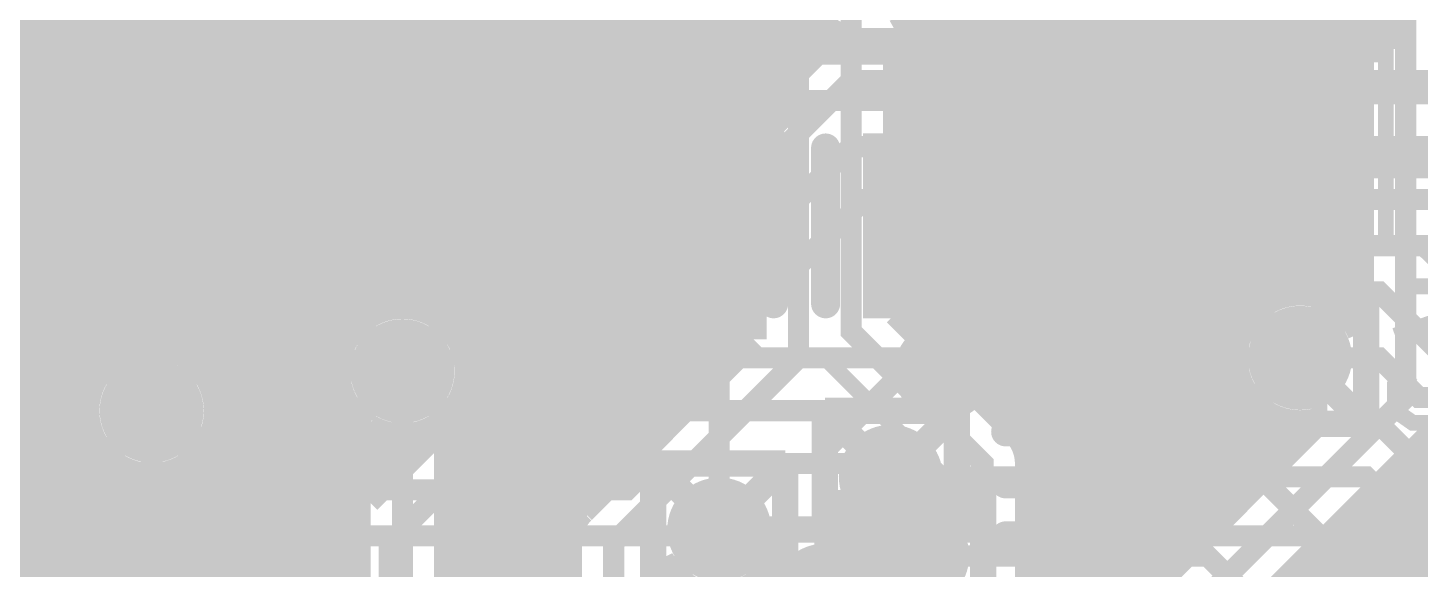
# Model space of a CAD drawing. Extents: x -4 to 136, y -50 to 40.
# Drawn here: x 3.25 to 16.65, y 18.92 to 24.13 of the extents above; entities that cross this region are included whole.
import ezdxf

# ---------------------------------------------------------------- set-up
doc = ezdxf.new("R2010")
doc.units = 0
doc.header["$MEASUREMENT"] = 0
doc.layers.get('0').update_dxf_attribs({"linetype": 'CONTINUOUS'})
for name, color, linetype in [('25-335-0_BOT', 7, 'CONTINUOUS'), ('25-335-0_DRD', 7, 'CONTINUOUS'), ('25-335-0_GND', 6, 'CONTINUOUS'), ('25-335-0_IN1', 4, 'CONTINUOUS'), ('25-335-0_SMT', 5, 'CONTINUOUS'), ('25-335-0_SPT', 10, 'CONTINUOUS'), ('25-335-0_SST', 9, 'CONTINUOUS'), ('25-335-0_TOP', 12, 'CONTINUOUS'), ('THRUHOLE_TAP', 15, 'CONTINUOUS')]:
    doc.layers.add(name, color=color, linetype=linetype)

# ---------------------------------------------------------------- blocks, each defined once
blk = doc.blocks.new('ROUND_40')
at = {"const_width": 0.29972}
blk.add_lwpolyline([(-0.14986, 0, 1), (0.14986, 0, 1)], format="xyb", close=True, dxfattribs=at)
blk = doc.blocks.new('ROUND_60')
at = {"const_width": 0.50038}
blk.add_lwpolyline([(-0.25019, 0, 1), (0.25019, 0, 1)], format="xyb", close=True, dxfattribs=at)
blk = doc.blocks.new('ROUND_62')
at = {"const_width": 0.50038}
blk.add_lwpolyline([(-0.25019, 0, 1), (0.25019, 0, 1)], format="xyb", close=True, dxfattribs=at)
blk = doc.blocks.new('ROUND_45')
at = {"const_width": 0.29972}
blk.add_lwpolyline([(-0.14986, 0, 1), (0.14986, 0, 1)], format="xyb", close=True, dxfattribs=at)
blk = doc.blocks.new('RECTANGLE_2')
blk.add_solid([(0.4826, 0.4064), (0.4826, -0.4064), (-0.4826, 0.4064), (-0.4826, -0.4064)])
blk = doc.blocks.new('RECTANGLE_6')
blk.add_solid([(0.63627, 0.51308), (0.63627, -0.51308), (-0.63627, 0.51308), (-0.63627, -0.51308)])
blk = doc.blocks.new('OBLONG_33')
at = {"const_width": 0.2794}
blk.add_lwpolyline([(0.7493, 0), (-0.7493, 0)], dxfattribs=at)
at = {"const_width": 0.1397}
for points in [[(-0.81915, 0, 1), (-0.67945, 0, 1)], [(0.67945, 0, 1), (0.81915, 0, 1)]]:
    blk.add_lwpolyline(points, format="xyb", close=True, dxfattribs=at)
blk = doc.blocks.new('OBLONG_35')
at = {"const_width": 0.2794}
blk.add_lwpolyline([(0, 0.7493), (0, -0.7493)], dxfattribs=at)
at = {"const_width": 0.1397}
for points in [[(-0.06985, 0.7493, 1), (0.06985, 0.7493, 1)], [(-0.06985, -0.7493, 1), (0.06985, -0.7493, 1)]]:
    blk.add_lwpolyline(points, format="xyb", close=True, dxfattribs=at)
blk = doc.blocks.new('RECTANGLE_36')
blk.add_solid([(0.1397, 0.889), (0.1397, -0.889), (-0.1397, 0.889), (-0.1397, -0.889)])
blk = doc.blocks.new('ROUND_23')
at = {"const_width": 0.10033}
blk.add_lwpolyline([(-0.050164, 0, 1), (0.050164, 0, 1)], format="xyb", close=True, dxfattribs=at)

msp = doc.modelspace()

# ---------------------------------------------------------------- linework, layer by layer
at = {"layer": '25-335-0_BOT'}
for points, const_width in [([(4.3434, 33.401), (4.3434, 21.0693)], 0.254), ([(4.572, 33.401), (4.572, 21.06422)], 0.254), ([(4.8006, 33.401), (4.8006, 20.9677)], 0.254), ([(5.0292, 33.401), (5.0292, 20.68322)], 0.254), ([(5.2578, 33.401), (5.2578, 5.68452)], 0.254), ([(6.858, 33.401), (6.858, 21.45792)], 0.254), ([(7.0866, 33.401), (7.0866, 21.41474)], 0.254), ([(7.3152, 33.401), (7.3152, 21.2598)], 0.254), ([(7.5438, 33.401), (7.5438, 9.89838)], 0.254), ([(7.7724, 33.401), (7.7724, 16.78686)], 0.254), ([(8.001, 33.401), (8.001, 16.95958)], 0.254), ([(8.2296, 33.401), (8.2296, 17.01292)], 0.254), ([(8.4582, 33.401), (8.4582, 19.177)], 0.254), ([(8.6868, 33.401), (8.6868, 19.5834)], 0.254), ([(8.9154, 33.401), (8.9154, 19.812)], 0.254), ([(9.144, 33.401), (9.144, 20.0406)], 0.254), ([(9.3726, 33.401), (9.3726, 20.2692)], 0.254), ([(9.6012, 33.401), (9.6012, 20.4978)], 0.254), ([(9.8298, 33.401), (9.8298, 20.7264)], 0.254), ([(10.0584, 33.401), (10.0584, 20.955)], 0.254), ([(14.1732, 33.401), (14.1732, 18.8468)], 0.254), ([(14.4018, 33.401), (14.4018, 19.0754)], 0.254), ([(14.6304, 33.401), (14.6304, 19.304)], 0.254), ([(14.859, 33.401), (14.859, 19.5326)], 0.254), ([(15.0876, 33.401), (15.0876, 21.43506)], 0.254), ([(15.3162, 33.401), (15.3162, 21.55952)], 0.254), ([(15.5448, 33.401), (15.5448, 21.58238)], 0.254), ([(15.7734, 33.401), (15.7734, 21.51888)], 0.254), ([(16.002, 33.401), (16.002, 21.32584)], 0.254), ([(12.065, 14.478), (14.224, 16.637), (14.224, 18.288), (16.51, 20.574), (16.51, 27.051), (19.812, 30.353)], 0.2032), ([(4.1148, 29.2989), (4.1148, 20.98294)], 0.254), ([(3.2004, 29.0703), (3.2004, 17.9197)], 0.254), ([(3.429, 28.97378), (3.429, 18.01622)], 0.254), ([(3.6576, 28.9687), (3.6576, 18.0213)], 0.254), ([(3.8862, 29.05506), (3.8862, 20.73656)], 0.254), ([(5.4864, 28.66898), (5.4864, 12.34948)], 0.254), ([(6.6294, 28.49372), (6.6294, 21.41474)], 0.254), ([(5.715, 28.32608), (5.715, 12.69238)], 0.254), ([(6.4008, 28.27782), (6.4008, 21.2598)], 0.254), ([(5.9436, 28.21686), (5.9436, 12.8016)], 0.254), ([(6.1722, 28.20416), (6.1722, 12.81684)], 0.254), ([(16.0782, 27.051), (16.0782, 21.19122)], 0.254), ([(13.9446, 26.60142), (13.9446, 18.6182)], 0.254), ([(13.716, 26.29916), (13.716, 16.7386)], 0.254), ([(13.4874, 26.1112), (13.4874, 16.51)], 0.254), ([(13.2588, 25.98928), (13.2588, 16.2814)], 0.254), ([(8.89, 12.7), (8.89, 19.177), (10.668, 20.955), (10.668, 24.892), (11.176, 25.4), (12.065, 25.4), (12.573, 24.892)], 0.2032), ([(10.2362, 24.892), (10.2362, 21.1328)], 0.254), ([(10.922, 16.891), (11.049, 16.891), (12.446, 18.288), (12.446, 19.939), (11.176, 21.209), (11.176, 24.511), (11.303, 24.638)], 0.2032), ([(11.8872, 24.40178), (11.8872, 21.1074)], 0.254), ([(12.1158, 24.45766), (12.1158, 20.8788)], 0.254), ([(13.0302, 24.45766), (13.0302, 16.0528)], 0.254), ([(12.3444, 24.30526), (12.3444, 20.6502)], 0.254), ([(12.573, 24.26208), (12.573, 20.4216)], 0.254), ([(12.8016, 24.30526), (12.8016, 20.18284)], 0.254), ([(10.2362, 24.1046), (-3.429, 24.1046)], 0.254), ([(11.6078, 24.08682), (11.6078, 21.3868)], 0.254), ([(16.0782, 24.1046), (11.63828, 24.1046)], 0.254), ([(11.6586, 24.1173), (11.6586, 21.336)], 0.254), ([(10.2362, 23.876), (-3.429, 23.876)], 0.254), ([(16.0782, 23.876), (11.6078, 23.876)], 0.254), ([(10.2362, 23.6474), (0.14732, 23.6474)], 0.254), ([(16.0782, 23.6474), (11.6078, 23.6474)], 0.254), ([(10.2362, 23.4188), (0.7874, 23.4188)], 0.254), ([(16.0782, 23.4188), (11.6078, 23.4188)], 0.254), ([(10.2362, 23.1902), (1.0541, 23.1902)], 0.254), ([(16.0782, 23.1902), (11.6078, 23.1902)], 0.254), ([(10.2362, 22.9616), (1.22428, 22.9616)], 0.254), ([(16.0782, 22.9616), (11.6078, 22.9616)], 0.254), ([(10.2362, 22.733), (1.33604, 22.733)], 0.254), ([(16.0782, 22.733), (11.6078, 22.733)], 0.254), ([(10.2362, 22.5044), (1.40208, 22.5044)], 0.254), ([(16.0782, 22.5044), (11.6078, 22.5044)], 0.254), ([(10.2362, 22.2758), (1.42748, 22.2758)], 0.254), ([(16.0782, 22.2758), (11.6078, 22.2758)], 0.254), ([(10.2362, 22.0472), (1.41732, 22.0472)], 0.254), ([(16.0782, 22.0472), (11.6078, 22.0472)], 0.254), ([(10.2362, 21.8186), (1.3716, 21.8186)], 0.254), ([(16.0782, 21.8186), (11.6078, 21.8186)], 0.254), ([(10.2362, 21.59), (1.28016, 21.59)], 0.254), ([(16.0782, 21.59), (11.6078, 21.59)], 0.254), ([(6.52272, 21.3614), (1.14046, 21.3614)], 0.254), ([(10.2362, 21.3614), (7.19328, 21.3614)], 0.254), ([(11.6078, 21.3868), (12.74572, 20.24888)], 0.254), ([(15.0114, 21.3614), (11.6332, 21.3614)], 0.254), ([(16.0782, 21.3614), (15.97406, 21.3614)], 0.254), ([(6.30682, 21.1328), (0.92202, 21.1328)], 0.254), ([(10.23366, 21.1328), (7.40918, 21.1328)], 0.254), ([(10.2362, 21.1328), (8.59028, 19.48688)], 0.254), ([(14.88948, 21.1328), (11.8618, 21.1328)], 0.254), ([(4.01066, 20.9042), (0.54864, 20.9042)], 0.254), ([(6.23316, 20.9042), (4.8768, 20.9042)], 0.254), ([(6.858, 20.828), (6.858, -0.889), (8.89, -2.921), (13.843, -2.921)], 0.2032), ([(10.00506, 20.9042), (7.48284, 20.9042)], 0.254), ([(14.86662, 20.9042), (12.0904, 20.9042)], 0.254), ([(3.85826, 20.6756), (-3.429, 20.6756)], 0.254), ([(6.24586, 20.6756), (5.03174, 20.6756)], 0.254), ([(9.77646, 20.6756), (7.4676, 20.6756)], 0.254), ([(14.93012, 20.6756), (12.319, 20.6756)], 0.254), ([(3.81508, 20.447), (-3.429, 20.447)], 0.254), ([(3.937, 15.621), (4.445, 16.129), (4.445, 20.447)], 0.2032), ([(6.35508, 20.447), (5.07492, 20.447)], 0.254), ([(6.4008, 20.39366), (6.4008, 12.74318)], 0.254), ([(7.3152, 20.39366), (7.3152, 9.87552)], 0.254), ([(9.54786, 20.447), (7.35838, 20.447)], 0.254), ([(15.12062, 20.447), (12.5476, 20.447)], 0.254), ([(15.0876, 20.4724), (15.0876, 19.7612)], 0.254), ([(6.4262, 20.36826), (6.4262, 12.72794)], 0.254), ([(7.2898, 20.36826), (7.2898, 9.8679)], 0.254), ([(15.67688, 20.35302), (13.92428, 18.59788)], 0.254), ([(16.8148, 20.2692), (14.67358, 18.12798)], 0.254), ([(15.3162, 20.35048), (15.3162, 19.9898)], 0.254), ([(15.5448, 20.32762), (15.5448, 20.2184)], 0.254), ([(3.85826, 20.2184), (0.86106, 20.2184)], 0.254), ([(3.8862, 20.1549), (3.8862, 17.93494)], 0.254), ([(5.0292, 20.21078), (5.0292, 5.70738)], 0.254), ([(6.4262, 20.2184), (5.03174, 20.2184)], 0.254), ([(9.31926, 20.2184), (7.2898, 20.2184)], 0.254), ([(15.54226, 20.2184), (12.77366, 20.2184)], 0.254), ([(16.6878, 20.13966), (16.6878, 18.2372)], 0.254), ([(31.24708, 20.2184), (16.764, 20.2184)], 0.254), ([(4.01066, 19.9898), (0.98552, 19.9898)], 0.254), ([(4.0132, 19.98726), (4.0132, 17.8308)], 0.254), ([(6.4262, 19.9898), (4.8768, 19.9898)], 0.254), ([(4.8768, 19.98726), (4.8768, 16.129)], 0.254), ([(9.09066, 19.9898), (7.2898, 19.9898)], 0.254), ([(15.31366, 19.9898), (12.87526, 19.9898)], 0.254), ([(31.2801, 19.9898), (16.5354, 19.9898)], 0.254), ([(12.8778, 19.939), (12.8778, 18.288)], 0.254), ([(16.4592, 19.91106), (16.4592, 18.3769)], 0.254), ([(4.0132, 19.7612), (1.00838, 19.7612)], 0.254), ([(6.4262, 19.7612), (4.8768, 19.7612)], 0.254), ([(8.86206, 19.7612), (7.2898, 19.7612)], 0.254), ([(15.08506, 19.7612), (12.8778, 19.7612)], 0.254), ([(31.41726, 19.7612), (16.3068, 19.7612)], 0.254), ([(16.2306, 19.68246), (16.2306, 18.40992)], 0.254), ([(4.0132, 19.5326), (0.94488, 19.5326)], 0.254), ([(6.4262, 19.5326), (4.8768, 19.5326)], 0.254), ([(8.63346, 19.5326), (7.2898, 19.5326)], 0.254), ([(14.85646, 19.5326), (12.8778, 19.5326)], 0.254), ([(16.002, 19.45386), (16.002, 18.35658)], 0.254), ([(20.54098, 19.5326), (16.0782, 19.5326)], 0.254), ([(4.0132, 19.304), (0.75184, 19.304)], 0.254), ([(6.4262, 19.304), (4.8768, 19.304)], 0.254), ([(8.47598, 19.304), (7.2898, 19.304)], 0.254), ([(14.62786, 19.304), (12.8778, 19.304)], 0.254), ([(20.19808, 19.304), (15.8496, 19.304)], 0.254), ([(8.4582, 19.177), (8.4582, 16.9799)], 0.254), ([(15.7734, 19.22526), (15.7734, 18.18386)], 0.254), ([(4.0132, 19.0754), (-3.429, 19.0754)], 0.254), ([(6.4262, 19.0754), (4.8768, 19.0754)], 0.254), ([(8.4582, 19.0754), (7.2898, 19.0754)], 0.254), ([(14.39926, 19.0754), (12.8778, 19.0754)], 0.254), ([(20.08886, 19.0754), (15.621, 19.0754)], 0.254), ([(9.34212, 19.01952), (9.3218, 18.99666)], 0.254), ([(9.3218, 18.99666), (9.3218, 18.31594)], 0.254), ([(9.3726, 18.96872), (9.3726, 18.34388)], 0.254), ([(15.5448, 18.99666), (15.5448, 14.6812)], 0.254), ([(4.0132, 18.8468), (-3.429, 18.8468)], 0.254), ([(6.4262, 18.8468), (4.8768, 18.8468)], 0.254), ([(8.4582, 18.8468), (7.2898, 18.8468)], 0.254), ([(9.47166, 18.8468), (9.3218, 18.8468)], 0.254), ([(10.287, 18.80108), (10.287, 15.61592)], 0.254), ([(14.17066, 18.8468), (12.8778, 18.8468)], 0.254), ([(20.07616, 18.8468), (15.3924, 18.8468)], 0.254)]:
    msp.add_lwpolyline(points, dxfattribs=dict(at, const_width=const_width))
at = {"layer": '25-335-0_BOT', "const_width": 0.254}
for points in [[(11.6078, 24.08682, 0.2729014), (11.93292, 24.638)], [(15.494, 21.58492, 0.4142136), (14.86408, 20.955)], [(16.0782, 21.19122, 0.3056551), (15.494, 21.58492)], [(6.858, 21.45792, 0.4142136), (6.22808, 20.828)], [(7.48792, 20.828, 0.4142136), (6.858, 21.45792)], [(4.445, 21.07692, 0.4142136), (3.81508, 20.447)], [(5.07492, 20.447, 0.4142136), (4.445, 21.07692)], [(14.86408, 20.955, 0.4142136), (15.494, 20.32508)], [(6.22808, 20.828, 0.2070672), (6.42675, 20.36884)], [(7.2898, 20.36826, 0.2070673), (7.48872, 20.828)], [(3.81508, 20.447, 0.2070672), (4.01375, 19.98784)], [(4.8768, 19.98726, 0.2070673), (5.07572, 20.447)], [(12.8778, 19.939, 0.1989124), (12.75133, 20.24433)], [(15.494, 20.32508, 0.0738676), (15.6771, 20.35228)], [(8.5852, 19.4818, 0.1989124), (8.45895, 19.177)], [(9.34212, 19.01952, 0.2831079), (9.906, 18.67154)], [(9.906, 18.67408, 0.1759843), (10.31026, 18.82091)], [(10.30986, 18.8214, 0.0610763), (10.29118, 18.669)]]:
    msp.add_lwpolyline(points, format="xyb", dxfattribs=at)
at = {"layer": '25-335-0_DRD', "const_width": 0.254}
for points in [[(11.938, 25.527), (11.938, 24.257)], [(13.208, 25.527), (11.938, 24.257)], [(13.208, 24.257), (11.938, 25.527)], [(13.208, 24.257), (13.208, 25.527)], [(10.668, 25.273), (10.668, 24.003)], [(11.938, 25.273), (10.668, 24.003)], [(11.938, 24.003), (10.668, 25.273)], [(11.938, 24.003), (11.938, 25.273)], [(11.938, 24.257), (13.208, 24.257)], [(10.668, 24.003), (11.938, 24.003)], [(14.859, 21.59), (14.859, 20.32)], [(16.129, 21.59), (14.859, 21.59)], [(16.129, 21.59), (14.859, 20.32)], [(16.129, 20.32), (14.859, 21.59)], [(16.129, 20.32), (16.129, 21.59)], [(6.223, 21.463), (6.223, 20.193)], [(7.493, 21.463), (6.223, 21.463)], [(7.493, 21.463), (6.223, 20.193)], [(7.493, 20.193), (6.223, 21.463)], [(7.493, 20.193), (7.493, 21.463)], [(3.81, 21.082), (3.81, 19.812)], [(5.08, 21.082), (3.81, 21.082)], [(5.08, 21.082), (3.81, 19.812)], [(5.08, 19.812), (3.81, 21.082)], [(5.08, 19.812), (5.08, 21.082)], [(10.922, 20.447), (10.922, 19.177)], [(12.192, 20.447), (10.922, 20.447)], [(12.192, 20.447), (10.922, 19.177)], [(12.192, 19.177), (10.922, 20.447)], [(12.192, 19.177), (12.192, 20.447)], [(14.859, 20.32), (16.129, 20.32)], [(6.223, 20.193), (7.493, 20.193)], [(9.271, 19.939), (9.271, 18.669)], [(10.541, 19.939), (9.271, 19.939)], [(10.541, 19.939), (9.271, 18.669)], [(10.541, 18.669), (9.271, 19.939)], [(10.541, 18.669), (10.541, 19.939)], [(3.81, 19.812), (5.08, 19.812)], [(11.176, 19.685), (11.176, 18.415)], [(12.446, 19.685), (11.176, 19.685)], [(12.446, 19.685), (11.176, 18.415)], [(12.446, 18.415), (11.176, 19.685)], [(12.446, 18.415), (12.446, 19.685)], [(10.287, 19.304), (10.287, 18.034)], [(11.557, 19.304), (10.287, 19.304)], [(11.557, 19.304), (10.287, 18.034)], [(11.557, 18.034), (10.287, 19.304)], [(11.557, 18.034), (11.557, 19.304)], [(10.922, 19.177), (12.192, 19.177)]]:
    msp.add_lwpolyline(points, dxfattribs=at)
at = {"layer": '25-335-0_IN1'}
for points, const_width in [([(4.3434, 33.401), (4.3434, 21.0693)], 0.254), ([(4.572, 33.401), (4.572, 21.06422)], 0.254), ([(4.8006, 33.401), (4.8006, 20.9677)], 0.254), ([(5.0292, 33.401), (5.0292, 20.68322)], 0.254), ([(5.2578, 33.401), (5.2578, 5.68452)], 0.254), ([(6.858, 33.401), (6.858, 21.45792)], 0.254), ([(7.0866, 33.401), (7.0866, 21.41474)], 0.254), ([(7.3152, 33.401), (7.3152, 21.2598)], 0.254), ([(7.5438, 33.401), (7.5438, 20.5994)], 0.254), ([(7.7724, 33.401), (7.7724, 20.828)], 0.254), ([(8.001, 33.401), (8.001, 21.0566)], 0.254), ([(8.2296, 33.401), (8.2296, 21.2852)], 0.254), ([(8.4582, 33.401), (8.4582, 21.5138)], 0.254), ([(8.6868, 33.401), (8.6868, 21.7424)], 0.254), ([(8.9154, 33.401), (8.9154, 21.971)], 0.254), ([(9.144, 33.401), (9.144, 22.1996)], 0.254), ([(9.3726, 33.401), (9.3726, 22.4282)], 0.254), ([(9.6012, 33.401), (9.6012, 22.6568)], 0.254), ([(9.8298, 33.401), (9.8298, 22.8854)], 0.254), ([(10.0584, 33.401), (10.0584, 23.114)], 0.254), ([(10.287, 33.401), (10.287, 23.3426)], 0.254), ([(10.5156, 33.401), (10.5156, 23.5712)], 0.254), ([(3.556, 17.399), (3.556, 29.591)], 0.2032), ([(4.1148, 29.2989), (4.1148, 20.98294)], 0.254), ([(3.9878, 29.13126), (3.9878, 20.8788)], 0.254), ([(6.096, 28.829), (6.096, 12.192)], 0.2032), ([(5.4864, 28.66898), (5.4864, 12.34948)], 0.254), ([(6.6294, 28.49372), (6.6294, 21.41474)], 0.254), ([(5.6642, 28.36926), (5.6642, 12.6492)], 0.254), ([(6.5278, 28.36926), (6.5278, 21.36394)], 0.254), ([(32.131, 23.241), (30.861, 24.511), (22.606, 24.511), (21.717, 23.622), (11.176, 23.622), (6.731, 19.177), (6.731, 9.271), (6.223, 8.763)], 0.2032), ([(10.7442, 24.3459), (10.7442, 23.7998)], 0.254), ([(5.6642, 24.1046), (3.9878, 24.1046)], 0.254), ([(10.96772, 24.1046), (6.5278, 24.1046)], 0.254), ([(10.9728, 24.10206), (10.9728, 24.003)], 0.254), ([(5.6642, 23.876), (3.9878, 23.876)], 0.254), ([(10.8712, 23.9268), (6.5278, 19.5834)], 0.254), ([(10.81786, 23.876), (6.5278, 23.876)], 0.254), ([(7.493, 9.271), (7.493, 19.304), (11.176, 22.987), (21.971, 22.987), (22.987, 24.003), (23.495, 24.003), (26.035, 21.463), (32.131, 21.463), (32.639, 21.971)], 0.2032), ([(5.6642, 23.6474), (3.9878, 23.6474)], 0.254), ([(10.58926, 23.6474), (6.5278, 23.6474)], 0.254), ([(5.6642, 23.4188), (3.9878, 23.4188)], 0.254), ([(10.36066, 23.4188), (6.5278, 23.4188)], 0.254), ([(5.6642, 23.1902), (3.9878, 23.1902)], 0.254), ([(10.13206, 23.1902), (6.5278, 23.1902)], 0.254), ([(5.6642, 22.9616), (3.9878, 22.9616)], 0.254), ([(9.90346, 22.9616), (6.5278, 22.9616)], 0.254), ([(5.6642, 22.733), (3.9878, 22.733)], 0.254), ([(9.67486, 22.733), (6.5278, 22.733)], 0.254), ([(5.6642, 22.5044), (3.9878, 22.5044)], 0.254), ([(9.44626, 22.5044), (6.5278, 22.5044)], 0.254), ([(18.288, 10.16), (17.653, 10.795), (17.653, 21.717), (16.891, 22.479), (11.303, 22.479), (9.906, 21.082), (9.906, 19.304)], 0.2032), ([(5.6642, 22.2758), (3.9878, 22.2758)], 0.254), ([(9.21766, 22.2758), (6.5278, 22.2758)], 0.254), ([(5.6642, 22.0472), (3.9878, 22.0472)], 0.254), ([(8.98906, 22.0472), (6.5278, 22.0472)], 0.254), ([(5.6642, 21.8186), (3.9878, 21.8186)], 0.254), ([(8.76046, 21.8186), (6.5278, 21.8186)], 0.254), ([(5.6642, 21.59), (3.9878, 21.59)], 0.254), ([(8.53186, 21.59), (6.5278, 21.59)], 0.254), ([(5.6642, 21.3614), (3.9878, 21.3614)], 0.254), ([(8.30326, 21.3614), (7.19328, 21.3614)], 0.254), ([(5.6642, 21.1328), (3.9878, 21.1328)], 0.254), ([(8.07466, 21.1328), (7.40918, 21.1328)], 0.254), ([(10.922, 18.669), (10.922, 20.066), (11.811, 20.955), (15.494, 20.955)], 0.2032), ([(4.01066, 20.9042), (3.9878, 20.9042)], 0.254), ([(5.6642, 20.9042), (4.8768, 20.9042)], 0.254), ([(7.84606, 20.9042), (7.48284, 20.9042)], 0.254), ([(5.6642, 20.6756), (5.03174, 20.6756)], 0.254), ([(7.61746, 20.6756), (7.4676, 20.6756)], 0.254), ([(5.6642, 20.447), (5.07492, 20.447)], 0.254), ([(7.3152, 20.39366), (7.3152, 20.3708)], 0.254), ([(7.38886, 20.447), (7.35838, 20.447)], 0.254), ([(6.5278, 20.29206), (6.5278, 19.5834)], 0.254), ([(6.6294, 20.24126), (6.6294, 19.685)], 0.254), ([(7.0866, 20.24126), (7.0866, 20.1422)], 0.254), ([(5.0292, 20.21078), (5.0292, 5.70738)], 0.254), ([(5.6642, 20.2184), (5.03174, 20.2184)], 0.254), ([(6.69798, 20.2184), (6.5278, 20.2184)], 0.254), ([(6.858, 20.19808), (6.858, 19.9136)], 0.254), ([(7.16026, 20.2184), (7.01548, 20.2184)], 0.254), ([(3.9878, 20.01266), (3.9878, 17.8562)], 0.254), ([(4.01066, 19.9898), (3.9878, 19.9898)], 0.254), ([(5.6642, 19.9898), (4.8768, 19.9898)], 0.254), ([(6.93166, 19.9898), (6.5278, 19.9898)], 0.254), ([(4.1148, 19.91106), (4.1148, 17.68856)], 0.254), ([(4.8006, 19.9263), (4.8006, 15.26286)], 0.254), ([(5.6642, 19.7612), (3.9878, 19.7612)], 0.254), ([(4.3434, 19.8247), (4.3434, 16.10106)], 0.254), ([(4.572, 19.82978), (4.572, 15.43558)], 0.254), ([(6.70306, 19.7612), (6.5278, 19.7612)], 0.254), ([(11.557, 19.812), (15.113, 19.812), (17.145, 17.78), (17.145, 10.033), (17.653, 9.525), (24.003, 9.525), (28.829, 4.699), (39.624, 4.699), (40.132, 4.191), (40.132, -1.905), (40.64, -2.413), (49.149, -2.413), (49.657, -1.905), (57.023, -1.905), (57.658, -1.27)], 0.2032), ([(5.6642, 19.5326), (3.9878, 19.5326)], 0.254), ([(5.6642, 19.304), (3.9878, 19.304)], 0.254), ([(5.6642, 19.0754), (3.9878, 19.0754)], 0.254), ([(17.78, 5.08), (16.637, 6.223), (16.637, 16.383), (15.621, 17.399), (15.621, 18.034), (14.605, 19.05), (11.811, 19.05)], 0.2032), ([(5.6642, 18.8468), (3.9878, 18.8468)], 0.254)]:
    msp.add_lwpolyline(points, dxfattribs=dict(at, const_width=const_width))
at = {"layer": '25-335-0_IN1', "const_width": 0.254}
for points in [[(10.67308, 24.638, 0.3165139), (11.08964, 24.04364)], [(11.08964, 24.04364, 0.146887), (10.87167, 23.92633)], [(11.08964, 24.04364, 0.146887), (10.87167, 23.92633)], [(6.858, 21.45792, 0.1389299), (6.52758, 21.3643)], [(7.48792, 20.828, 0.4142136), (6.858, 21.45792)], [(4.445, 21.07692, 0.206347), (3.98704, 20.87952)], [(5.07492, 20.447, 0.4142136), (4.445, 21.07692)], [(6.858, 20.19808, 0.4142136), (7.48792, 20.828)], [(4.445, 19.81708, 0.4142136), (5.07492, 20.447)], [(6.5278, 20.29206, 0.1389295), (6.858, 20.19851)], [(3.9878, 20.01266, 0.2055834), (4.445, 19.81638)]]:
    msp.add_lwpolyline(points, format="xyb", dxfattribs=at)
at = {"layer": '25-335-0_SST', "const_width": 0.1524}
for points in [[(7.239, 23.622), (7.239, 27.178), (5.461, 27.178), (5.461, 23.622), (7.239, 23.622)], [(1.7145, 26.8605), (1.7145, 23.9395), (3.3528, 23.9395), (3.3528, 26.8605), (1.7145, 26.8605)], [(5.2705, 23.9395), (5.2705, 26.8605), (3.6322, 26.8605), (3.6322, 23.9395), (5.2705, 23.9395)], [(7.4295, 26.8605), (7.4295, 23.9395), (9.0678, 23.9395), (9.0678, 26.8605), (7.4295, 26.8605)], [(9.3345, 26.8605), (9.3345, 23.9395), (10.9728, 23.9395), (10.9728, 26.8605), (9.3345, 26.8605)], [(16.0655, 22.0345), (16.0655, 24.9555), (14.4272, 24.9555), (14.4272, 22.0345), (16.0655, 22.0345)], [(16.3195, 24.9555), (16.3195, 22.0345), (17.9578, 22.0345), (17.9578, 24.9555), (16.3195, 24.9555)], [(13.06576, 23.62454), (13.06576, 24.09952), (13.74394, 23.62454), (13.91412, 23.62454), (14.08176, 23.6855), (14.08176, 24.0411), (13.91412, 24.09952)], [(11.90498, 22.94382), (12.1412, 22.94382)], [(12.02182, 22.94382), (12.02182, 21.92782), (12.1412, 22.098)], [(16.9164, 21.64334), (16.9164, 21.28774), (17.08658, 21.16836), (17.25676, 21.16836), (17.4244, 21.28774), (17.4244, 21.64334), (16.4084, 21.64334)], [(15.17142, 21.54428), (15.17142, 21.18868), (15.33906, 21.0693), (15.50924, 21.0693), (15.67942, 21.18868), (15.67942, 21.54428), (14.66342, 21.54428)], [(12.0396, 21.22932), (12.0396, 20.42668)], [(15.17142, 21.2471), (14.66342, 21.0693)], [(16.9164, 21.34616), (16.4084, 21.16836)], [(11.76528, 21.0947), (11.76528, 20.5613)], [(11.90244, 21.19376), (11.90244, 20.4597)], [(12.17676, 21.21408), (11.95324, 21.21408)], [(12.17676, 21.21408), (12.17676, 20.44192)], [(12.31392, 21.14296), (12.31392, 20.51304)], [(12.37996, 21.07692), (11.75004, 21.07692)], [(10.922, 20.955), (3.175, 20.955), (3.175, 12.065), (12.065, 12.065), (12.065, 19.812), (10.922, 20.955)], [(12.45108, 20.93976), (11.67892, 20.93976)], [(12.45108, 20.93976), (12.45108, 20.71624)], [(12.46632, 20.8026), (11.66368, 20.8026)], [(14.66342, 20.2311), (14.66342, 20.70608), (15.33906, 20.2311), (15.50924, 20.2311), (15.67942, 20.29206), (15.67942, 20.64766), (15.50924, 20.70608)], [(16.57858, 20.80514), (16.4084, 20.68576), (16.4084, 20.44954), (16.57858, 20.33016), (16.74876, 20.33016), (17.08658, 20.56892), (17.4244, 20.33016), (17.4244, 20.80514)], [(12.43076, 20.66544), (11.6967, 20.66544)], [(12.3317, 20.52828), (11.7983, 20.52828)]]:
    msp.add_lwpolyline(points, dxfattribs=at)
for points in [[(12.065, 21.22932, 0.4142136), (11.66368, 20.828)], [(12.46632, 20.828, 0.4142136), (12.065, 21.22932)], [(11.66368, 20.828, 0.4142136), (12.065, 20.42668)], [(12.065, 20.42668, 0.4142136), (12.46632, 20.828)]]:
    msp.add_lwpolyline(points, format="xyb", dxfattribs=at)
at = {"layer": '25-335-0_TOP'}
for points, const_width in [([(16.2306, 27.5844), (16.2306, 23.9268)], 0.254), ([(15.24, 26.5938), (15.24, 24.2062)], 0.2032), ([(3.3528, 24.9682), (3.3528, 24.2062)], 0.254), ([(16.0528, 24.9428), (16.0528, 23.9268)], 0.254), ([(16.3322, 24.9428), (16.3322, 23.9268)], 0.254), ([(12.573, 24.892), (13.2588, 24.2062), (15.24, 24.2062)], 0.2032), ([(4.445, 24.6888), (1.9812, 22.225), (0, 22.225)], 0.2032), ([(7.92734, 22.225), (7.92734, 24.257), (8.255, 24.58466), (8.255, 24.6888)], 0.2032), ([(8.42772, 22.225), (8.42772, 23.15972), (9.9568, 24.6888), (10.16, 24.6888)], 0.2032), ([(9.3472, 24.68626), (9.3472, 23.9522)], 0.254), ([(3.6322, 24.4856), (3.3528, 24.2062)], 0.254), ([(9.0678, 24.40686), (9.0678, 23.9522)], 0.254), ([(9.144, 24.48306), (9.144, 23.69312)], 0.254), ([(9.3472, 24.1046), (9.0678, 24.1046)], 0.254), ([(16.3322, 24.1046), (16.0528, 24.1046)], 0.254), ([(8.35914, 23.9522), (8.35914, 23.43912)], 0.254), ([(9.0678, 23.9522), (8.35914, 23.9522)], 0.254), ([(9.32434, 23.876), (8.35914, 23.876)], 0.254), ([(8.4582, 23.9522), (8.4582, 23.44166)], 0.254), ([(8.6868, 23.9522), (8.6868, 23.37816)], 0.254), ([(8.9154, 23.9522), (8.9154, 23.4442)], 0.254), ([(9.40054, 23.9522), (9.12876, 23.67788)], 0.254), ([(9.40054, 23.9522), (9.3472, 23.9522)], 0.254), ([(9.3726, 23.9522), (9.3726, 23.92172)], 0.254), ([(16.3322, 23.9268), (16.0528, 23.9268)], 0.254), ([(9.42848, 22.225), (9.42848, 23.368), (9.93648, 23.876), (12.954, 23.876), (13.335, 23.495), (22.733, 23.495), (23.114, 23.114)], 0.2032), ([(4.42468, 22.225), (4.42468, 23.622), (4.92506, 23.622), (4.92506, 22.225)], 0.2032), ([(9.09828, 23.6474), (8.35914, 23.6474)], 0.254), ([(8.42772, 23.4442), (8.42772, 22.225)], 0.254), ([(8.7757, 23.4188), (8.58012, 23.4188)], 0.254), ([(10.42924, 22.225), (10.42924, 23.1775), (10.68324, 23.4315), (12.76858, 23.4315), (14.15288, 22.0345), (16.6878, 22.0345), (17.018, 21.717), (23.622, 21.717)], 0.2032), ([(17.145, 22.7838), (15.24, 22.7838)], 0.2032), ([(4.42468, 22.225), (4.42468, 21.336), (3.66268, 20.574), (3.429, 20.574), (1.9812, 22.0218), (1.9812, 22.225), (0, 22.225)], 0.2032), ([(4.42468, 22.225), (4.42468, 21.336), (3.66268, 20.574), (3.66268, 20.32), (4.29768, 19.685), (9.017, 19.685), (9.271, 19.939), (11.43, 19.939), (11.557, 19.812)], 0.2032), ([(5.42544, 22.225), (5.42544, 21.082), (5.67944, 20.828), (6.858, 20.828)], 0.2032), ([(8.42772, 21.0058), (8.42772, 22.225)], 0.254), ([(58.547, 21.209), (52.07, 21.209), (51.943, 21.336), (24.257, 21.336), (24.003, 21.082), (16.764, 21.082), (16.256, 21.59), (12.446, 21.59), (11.811, 20.955), (10.18286, 20.955), (9.92886, 21.209), (9.92886, 22.225)], 0.2032), ([(8.2296, 21.04898), (8.2296, 20.6248)], 0.254), ([(8.6868, 21.07184), (8.6868, 20.6248)], 0.254), ([(9.144, 21.05914), (9.144, 20.8788)], 0.254), ([(7.5438, 21.02104), (7.5438, 20.6248)], 0.254), ([(7.7724, 21.0312), (7.7724, 20.6248)], 0.254), ([(8.001, 21.01088), (8.001, 20.6248)], 0.254), ([(8.4582, 21.0058), (8.4582, 20.6248)], 0.254), ([(8.9154, 21.0058), (8.9154, 20.81276)], 0.254), ([(9.3726, 21.00834), (9.3726, 20.8788)], 0.254), ([(9.6012, 20.92706), (9.6012, 20.8788)], 0.254), ([(15.494, 20.955), (16.256, 20.955), (16.637, 20.574), (24.13, 20.574), (24.384, 20.828), (51.435, 20.828), (51.816, 20.447), (62.357, 20.447), (63.119, 19.685), (64.897, 19.685), (66.167, 18.415)], 0.2032), ([(9.62152, 20.9042), (7.48284, 20.9042)], 0.254), ([(9.64692, 20.8788), (9.144, 20.8788)], 0.254), ([(9.62406, 20.9042), (9.64692, 20.8788)], 0.254), ([(4.445, 20.447), (4.699, 20.193), (8.89, 20.193), (9.144, 20.447), (12.192, 20.447), (12.446, 20.701), (14.859, 20.701), (15.24, 20.32), (16.256, 20.32), (16.51, 20.066), (24.257, 20.066), (24.511, 20.32), (31.75, 20.32), (31.877, 20.193)], 0.2032), ([(8.76046, 20.6756), (7.4676, 20.6756)], 0.254), ([(8.8392, 20.7518), (8.70966, 20.6248)], 0.254), ([(8.70966, 20.6248), (7.4549, 20.6248)], 0.254), ([(13.4112, 20.2438), (14.732, 20.2438), (15.1638, 19.812), (16.129, 19.812), (16.383, 19.558), (24.384, 19.558), (24.638, 19.812), (30.988, 19.812), (31.242, 19.558), (32.512, 19.558)], 0.2032), ([(11.811, 19.05), (12.50442, 19.74342), (13.4112, 19.74342)], 0.2032), ([(9.906, 19.304), (9.83996, 19.304), (9.779, 19.24304), (1.9431, 19.24304)], 0.2032), ([(20.701, 18.923), (20.574, 19.05), (16.256, 19.05), (16.06296, 19.24304), (13.4112, 19.24304)], 0.2032)]:
    msp.add_lwpolyline(points, dxfattribs=dict(at, const_width=const_width))
at = {"layer": '25-335-0_TOP', "const_width": 0.254}
for points in [[(9.12368, 23.6728, 0.1563176), (9.00329, 23.43886)], [(9.12368, 23.6728, 0.1563176), (9.00329, 23.43886)], [(8.42772, 23.4442, 0.0366379), (8.35913, 23.43917)], [(8.67664, 23.37054, 0.1411516), (8.42772, 23.44224)], [(8.9281, 23.4442, 0.1423214), (8.67631, 23.37105)], [(9.00176, 23.43912, 0.039311), (8.9281, 23.44492)], [(7.46252, 21.0058, 0.1212116), (7.67649, 21.07594)], [(7.67588, 21.07692, 0.1415841), (7.92734, 21.00426)], [(7.92734, 21.0058, 0.1404184), (8.17616, 21.07708)], [(8.17626, 21.07692, 0.1415841), (8.42772, 21.00426)], [(8.42772, 21.0058, 0.1404184), (8.67654, 21.07708)], [(8.67664, 21.07692, 0.1415841), (8.9281, 21.00426)], [(8.9281, 21.0058, 0.1404184), (9.17692, 21.07708)], [(9.17702, 21.07692, 0.1415841), (9.42848, 21.00426)], [(7.48792, 20.828, 0.0719219), (7.46212, 21.00643)], [(9.42848, 21.0058, 0.0600068), (9.54006, 21.01924)], [(9.54024, 21.0185, 0.0825931), (9.62282, 20.90296)], [(9.54024, 21.0185, 0.0825931), (9.62282, 20.90296)], [(7.4549, 20.6248, 0.0822145), (7.48854, 20.828)], [(9.144, 20.8788, 0.1989132), (8.83867, 20.75233)], [(9.144, 20.8788, 0.1989132), (8.83867, 20.75233)]]:
    msp.add_lwpolyline(points, format="xyb", dxfattribs=at)

# ---------------------------------------------------------------- block references
at = {"layer": '25-335-0_BOT'}
for p in [(15.494, 20.955), (6.858, 20.828), (4.445, 20.447), (11.557, 19.812), (9.906, 19.304), (11.811, 19.05), (10.922, 18.669)]:
    msp.add_blockref('ROUND_40', p, dxfattribs=at)
at = {"layer": '25-335-0_GND'}
for name, p in [('ROUND_60', (15.494, 20.955)), ('ROUND_60', (6.858, 20.828)), ('ROUND_60', (4.445, 20.447)), ('ROUND_62', (11.557, 19.812)), ('ROUND_60', (9.906, 19.304)), ('ROUND_60', (11.811, 19.05)), ('ROUND_60', (10.922, 18.669))]:
    msp.add_blockref(name, p, dxfattribs=at)
at = {"layer": '25-335-0_IN1'}
for name, p in [('ROUND_40', (15.494, 20.955)), ('ROUND_40', (6.858, 20.828)), ('ROUND_40', (4.445, 20.447)), ('ROUND_45', (11.557, 19.812)), ('ROUND_40', (9.906, 19.304)), ('ROUND_40', (11.811, 19.05)), ('ROUND_40', (10.922, 18.669))]:
    msp.add_blockref(name, p, dxfattribs=at)
at = {"layer": '25-335-0_SMT'}
for name, p in [('RECTANGLE_6', (6.35, 24.384)), ('RECTANGLE_2', (15.24, 24.2062)), ('RECTANGLE_2', (15.24, 22.7838)), ('OBLONG_35', (3.9243, 22.225)), ('OBLONG_35', (4.42468, 22.225)), ('OBLONG_35', (4.92506, 22.225)), ('OBLONG_35', (5.42544, 22.225)), ('OBLONG_35', (5.92582, 22.225)), ('OBLONG_35', (6.4262, 22.225)), ('RECTANGLE_36', (6.92658, 22.225)), ('OBLONG_35', (7.42696, 22.225)), ('OBLONG_35', (7.92734, 22.225)), ('OBLONG_35', (8.42772, 22.225)), ('OBLONG_35', (8.9281, 22.225)), ('OBLONG_35', (9.42848, 22.225)), ('OBLONG_35', (9.92886, 22.225)), ('OBLONG_35', (10.42924, 22.225)), ('OBLONG_35', (10.92962, 22.225)), ('RECTANGLE_36', (11.43, 22.225)), ('OBLONG_33', (13.4112, 20.2438)), ('OBLONG_33', (13.4112, 19.74342)), ('OBLONG_33', (13.4112, 19.24304))]:
    msp.add_blockref(name, p, dxfattribs=at)
at = {"layer": '25-335-0_SPT'}
for name, p in [('RECTANGLE_6', (6.35, 24.384)), ('RECTANGLE_2', (15.24, 24.2062)), ('RECTANGLE_2', (15.24, 22.7838)), ('OBLONG_35', (3.9243, 22.225)), ('OBLONG_35', (4.42468, 22.225)), ('OBLONG_35', (4.92506, 22.225)), ('OBLONG_35', (5.42544, 22.225)), ('OBLONG_35', (5.92582, 22.225)), ('OBLONG_35', (6.4262, 22.225)), ('RECTANGLE_36', (6.92658, 22.225)), ('OBLONG_35', (7.42696, 22.225)), ('OBLONG_35', (7.92734, 22.225)), ('OBLONG_35', (8.42772, 22.225)), ('OBLONG_35', (8.9281, 22.225)), ('OBLONG_35', (9.42848, 22.225)), ('OBLONG_35', (9.92886, 22.225)), ('OBLONG_35', (10.42924, 22.225)), ('OBLONG_35', (10.92962, 22.225)), ('RECTANGLE_36', (11.43, 22.225)), ('OBLONG_33', (13.4112, 20.2438)), ('OBLONG_33', (13.4112, 19.74342)), ('OBLONG_33', (13.4112, 19.24304))]:
    msp.add_blockref(name, p, dxfattribs=at)
at = {"layer": '25-335-0_TOP'}
for name, p in [('RECTANGLE_6', (6.35, 24.384)), ('RECTANGLE_2', (15.24, 24.2062)), ('RECTANGLE_2', (15.24, 22.7838)), ('OBLONG_35', (3.9243, 22.225)), ('OBLONG_35', (4.42468, 22.225)), ('OBLONG_35', (4.92506, 22.225)), ('OBLONG_35', (5.42544, 22.225)), ('OBLONG_35', (5.92582, 22.225)), ('OBLONG_35', (6.4262, 22.225)), ('RECTANGLE_36', (6.92658, 22.225)), ('OBLONG_35', (7.42696, 22.225)), ('OBLONG_35', (7.92734, 22.225)), ('OBLONG_35', (8.42772, 22.225)), ('OBLONG_35', (8.9281, 22.225)), ('OBLONG_35', (9.42848, 22.225)), ('OBLONG_35', (9.92886, 22.225)), ('OBLONG_35', (10.42924, 22.225)), ('OBLONG_35', (10.92962, 22.225)), ('RECTANGLE_36', (11.43, 22.225)), ('ROUND_40', (15.494, 20.955)), ('ROUND_40', (6.858, 20.828)), ('ROUND_40', (4.445, 20.447)), ('OBLONG_33', (13.4112, 20.2438)), ('ROUND_40', (11.557, 19.812)), ('OBLONG_33', (13.4112, 19.74342)), ('ROUND_40', (9.906, 19.304)), ('ROUND_40', (11.811, 19.05)), ('OBLONG_33', (13.4112, 19.24304)), ('ROUND_40', (10.922, 18.669))]:
    msp.add_blockref(name, p, dxfattribs=at)
at = {"layer": 'THRUHOLE_TAP'}
for p in [(15.494, 20.955), (6.858, 20.828), (4.445, 20.447), (11.557, 19.812), (9.906, 19.304), (11.811, 19.05)]:
    msp.add_blockref('ROUND_23', p, dxfattribs=at)

doc.saveas('drawing.dxf')
